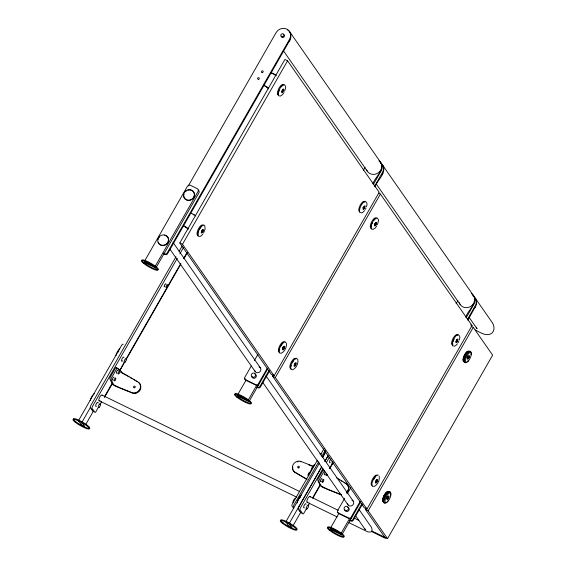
<?xml version="1.0" encoding="UTF-8"?>
<svg xmlns="http://www.w3.org/2000/svg" width="567" height="567" viewBox="0 0 567 567"><rect width="100%" height="100%" fill="white"/><g stroke="black" fill="none" stroke-linecap="round" stroke-linejoin="round"><path stroke-width="0.85" d="M372.186 530.202L371.548 527.452L358.975 509.4M201.788 231.428L201.724 232.272L202.837 231.06L202.901 230.216L202.221 229.89L202.157 230.734L202.837 231.06M282.203 91.011L282.139 91.861L283.252 90.649L283.316 89.806L282.635 89.473L282.572 90.316L283.252 90.649M283.061 349.038L283.124 348.195L284.237 346.99L283.585 348.861L282.387 348.712L283.5 347.5L283.564 346.657L284.237 346.99M295.733 363.497L295.209 363.681L294.564 365.552L295.669 364.347L295.733 363.497L295.06 363.171M363.539 207.784L363.475 208.628L364.588 207.423L364.652 206.579L363.539 207.784L362.866 207.458M374.978 225.142L375.623 223.27L376.148 223.086L376.084 223.93L375.503 224.957L374.298 224.808L375.411 223.604L375.474 222.76M375.964 481.482L375.9 482.326L377.012 481.114L377.076 480.27L376.403 479.944L376.339 480.788L377.012 481.114M387.403 498.832L388.508 497.62L388.572 496.777L386.722 498.499L387.403 498.832L387.459 497.989L386.786 497.656M388.572 496.777L387.899 496.451L387.835 497.294L388.508 497.62M456.378 341.065L456.315 341.908L457.427 340.703L457.491 339.86L456.166 341.398L456.839 341.731M456.818 339.527L456.754 340.37L457.427 340.703M468.314 356.041L468.25 356.884L468.923 357.21L468.342 358.238L467.818 358.422L467.881 357.579L467.201 357.245M468.923 357.21L468.987 356.367L467.662 357.905L468.342 358.238M476.5 304.543L476.507 300.63A8.002 7.378 -34.9 0 0 474.487 297.384M366.488 206.764L367.033 204.382L366.771 202.61M459.327 340.044L459.872 337.663L459.61 335.891M284.613 91.308L285.69 87.609L285.428 85.837M377.452 224.589L378.529 220.889L378.267 219.117M163.7 253.782L165.203 254.512A1.765 1.63 -34.9 0 0 167.556 253.732L290.042 39.86L290.828 37.982L290.836 34.063A8.002 7.378 -34.9 0 0 287.774 30.037M372.888 183.836C375.085 177.273 382.881 171.808 381.548 164.302A8.002 7.378 -34.9 0 0 379.529 161.056M375.014 186.883C377.211 180.313 385.007 174.849 383.675 167.343A8.002 7.378 -34.9 0 0 380.613 163.317M465.727 317.116C467.924 310.553 475.713 305.089 474.381 297.583A8.002 7.378 -34.9 0 0 472.821 294.79M467.853 320.164L476.5 304.55M203.539 233.009L205.098 229.139L204.758 225.546M365.297 209.365L365.956 208.082M458.136 342.652L458.795 341.362M144.748 260.785L187.471 186.196A2.523 2.325 -34.9 0 1 190.377 185.281L197.344 188.698A2.523 2.325 -34.9 0 1 198.067 191.462L154.954 266.731L155.847 268.021L198.96 192.745A2.523 2.325 -34.9 0 0 198.237 189.98M188.279 185.941L276.079 32.624A8.009 7.385 -34.9 0 1 286.76 29.08A8.009 7.385 -34.9 0 1 289.595 39.222L167.109 253.095A1.765 1.63 -34.9 0 1 164.756 253.874L163.253 253.137M155.847 268.021L145.209 262.826L146.08 261.302M179.789 242.952L284.882 59.464L287.582 60.782L379.188 192.305L274.102 375.801L271.395 374.482L179.789 242.952L182.496 244.278L274.102 375.801M78.48 420.686L81.882 422.344L84.674 426.356L81.272 424.697L78.48 420.686L121.586 345.409A2.523 0.872 -64 0 1 123.138 344.204L123.223 344.318M182.496 244.278L287.582 60.782M175.99 256.766L90.819 405.483A1.765 0.61 -64 0 0 90.351 407.553L81.882 422.344M179.066 251.401L182.135 246.035M81.272 424.697L82.576 422.415M177.251 258.368L92.527 406.312A1.765 0.61 -64 0 0 92.052 408.382L94.817 412.351A1.765 0.61 -64 0 0 96.071 411.408L98.24 407.623M179.888 253.768L183.396 247.637M85.95 424.137L93.151 411.557L90.351 407.56M99.969 404.604L101.699 401.578M104.732 396.283L112.089 383.434M124.173 362.341L119.573 371.024M126.363 358.514L180.682 263.676M183.743 258.318L186.812 252.967M104.399 397.545L112.316 383.724M119.353 371.442L124.627 362.228M125.945 359.925L180.908 263.953M183.984 258.58L187.507 252.443M251.344 365.878L244.76 377.374A1.765 1.63 -34.9 0 0 245.383 379.607L255.923 384.752A1.765 1.63 -34.9 0 0 258.276 383.965L267.362 368.096M254.42 360.513L257.928 354.375M363.291 170.412L365.042 167.343M237.842 394.448L246.128 379.989M248.048 400.401L237.41 395.213L238.303 396.496L248.941 401.684L248.048 400.401L256.816 385.092M249.381 400.919L267.943 368.515M373.306 184.537L381.208 170.738A8.009 7.385 -34.9 0 0 378.94 160.915M269.169 370.279L259.948 386.375A1.765 1.63 -34.9 0 1 257.595 387.155M374.532 186.302L382.434 172.503A8.009 7.385 -34.9 0 0 380.166 162.679M269.481 371.144L260.395 387.013A1.765 1.63 -34.9 0 1 258.042 387.8L256.539 387.063M378.395 193.071L380.422 194.063L472.027 325.586L366.934 509.081L364.234 507.763L272.628 376.24L273.507 374.702M366.934 509.081L275.335 377.558L380.422 194.063M317.421 460.163L292.395 503.857A1.765 0.61 -64 0 0 291.927 505.927L293.77 508.578M320.497 454.798L324.005 448.667M318.682 461.765L294.103 504.687A1.765 0.61 -64 0 0 293.628 506.756M321.758 456.4L325.274 450.262M286.243 521.094L319.568 462.906M322.637 457.548L325.706 452.19M289.213 523.518L285.803 521.86L288.596 525.871L292.005 527.53L289.213 523.518L321.659 466.868M324.728 461.51L327.797 456.144M321.609 467.116L298.781 506.976A1.765 0.61 -64 0 0 298.306 509.046L301.077 513.015A1.765 0.61 -64 0 0 301.722 512.873M325.125 460.978L328.194 455.613M288.596 525.871L289.907 523.582M322.871 468.711L300.482 507.805A1.765 0.61 -64 0 0 300.014 509.875L302.778 513.844A1.765 0.61 -64 0 0 304.032 512.901L306.627 508.365M326.386 462.58L329.455 457.215M324.508 470.49L319.419 479.37A1.262 0.432 -64.2 0 0 319.058 480.788M292.877 526.006L300.723 512.306M308.356 505.339L309.66 503.078M312.686 497.783L320.043 484.941M329.498 468.434L332.127 463.841M312.814 498.251L320.724 484.438M329.959 468.314L332.595 463.707M344.623 498.393L337.599 510.654A1.765 1.63 -34.9 0 0 338.223 512.894L348.755 518.032A1.765 1.63 -34.9 0 0 351.108 517.253L360.201 501.377M347.252 493.793L350.767 487.663M456.123 303.692L457.881 300.623M330.681 527.728L338.967 513.27M340.887 533.682L330.249 528.494L331.142 529.776L341.781 534.964L340.887 533.682L349.655 518.373M342.22 534.199L360.775 501.795M466.145 317.818L474.04 304.018A8.009 7.385 -34.9 0 0 472.821 294.968M362.008 503.56L352.787 519.656A1.765 1.63 -34.9 0 1 350.434 520.435M467.371 319.582L475.274 305.783A8.009 7.385 -34.9 0 0 473.006 295.96M362.327 504.424L353.234 520.3A1.765 1.63 -34.9 0 1 350.881 521.08L349.378 520.343M377.076 480.27L375.751 481.808L376.424 482.141M371.257 531.399L385.539 538.374L365.467 509.52L366.346 507.982M473.261 327.343L492.631 355.155L387.537 538.65L368.174 510.839L473.261 327.343L471.234 326.351M283.954 92.598L282.43 94.732L280.112 96.184M376.793 225.879L375.269 228.012L372.951 229.472M202.795 234.178L201.257 235.844L199.697 236.602M364.553 210.534L363.015 212.2L361.455 212.958M457.392 343.815L455.854 345.487L454.295 346.239M281.041 353.369C284.754 351.774 287.108 346.926 286.356 343.021M292.537 369.882C296.25 368.288 298.603 363.44 297.852 359.528M373.88 486.656C377.594 485.061 379.947 480.214 379.195 476.301M283.316 89.806L281.983 91.344L282.664 91.677M202.901 230.216L201.568 231.761L202.249 232.087M283.564 346.657L283.039 346.841L283.713 347.174M387.899 496.451L387.374 496.635L388.048 496.961M370.655 532.044L367.848 531.903L348.946 522.675M308.533 464.692L311.581 465.939M312.764 466.102L300.482 461.276A6.308 5.812 -34.9 0 0 293.21 464.479A6.308 5.812 -34.9 0 0 294.436 471.829L307.101 479.271M270.898 72.526L273.358 73.639A2.651 0.475 29.9 0 1 276.172 75.581L276.299 75.787M190.484 212.937L192.936 214.05A2.651 0.475 29.9 0 1 195.757 215.992M266.192 86.829L268.56 88.906M364.588 207.423L363.915 207.09L363.327 208.117L364 208.443M375.411 223.604L376.084 223.93M374.362 223.965L375.042 224.298M374.822 224.631L375.503 224.957M470.674 324.926L472.027 325.586M475.21 329.994C480.136 332.241 486.543 337.174 491.922 333.148C494.92 330.469 494.381 325.827 492.354 322.729L475.727 298.859M193.106 214.454L194.226 215.12M467.789 356.218L468.462 356.551M185.778 227.239L188.145 229.316M154.954 266.731L144.316 261.543L145.209 262.826M283.5 347.5L284.173 347.833M282.451 347.869L283.124 348.195M282.912 348.528L283.585 348.861M294.996 364.014L295.669 364.347M294.408 365.042L295.088 365.368M272.628 376.24L275.335 377.558M375.878 480.121L376.552 480.455M387.247 498.322L387.927 498.648M365.467 509.52L368.174 510.839M102.067 395.1L299.56 491.476M309.858 496.494L338.301 510.371M354.099 518.082L358.84 520.393M371.35 530.747L387.537 538.65M99.069 400.727L296.569 497.11M307.201 502.305L337.131 516.913M91.726 409.544L92.364 409.856M299.05 510.718L299.688 511.03M263.988 85.362L267.227 87.084A2.651 0.461 29.4 0 1 268.63 88.091M183.573 225.772L186.812 227.502A2.651 0.461 29.4 0 1 188.442 228.756M126.136 375.241L122.741 373.433A2.651 0.475 30.2 0 1 120.523 372.051M127.568 376.027L128.993 376.828M306.01 478.966L294.776 472.311A6.308 5.812 -34.9 0 1 292.941 469.604M336.621 477.839L346.423 483.701A6.308 5.812 -34.9 0 1 346.813 492.199M338.371 479.129L339.789 479.944M130.417 377.636L131.827 378.451M341.192 480.773L342.596 481.61M133.238 379.28L134.641 380.117M343.992 482.46L346.756 484.183A6.308 5.812 -34.9 0 1 346.643 493.184M136.03 380.96L137.42 381.818M274.435 74.561L273.521 74.036A145.081 133.748 -34.9 0 0 271.232 73.008M274.641 74.709L275.023 75.163M93.116 411.522L93.172 411.578A1.765 0.61 -64 0 0 93.761 411.38M290.056 32.291L380.769 162.531M382.895 165.571L473.608 295.811M283.571 50.973L367.225 171.085M376.41 184.254L460.064 304.366M469.611 318.073L477.038 328.74L476.273 327.202M173.162 242.619L260.345 367.799M266.001 375.9L353.184 501.079M170.057 249.367L255.228 371.654M262.897 382.654L348.06 504.935M355.495 515.601L365.417 529.854L364.964 528.933M321.787 486.337L328.095 489.427L340.384 494.247A6.308 5.812 -34.9 0 0 341.058 494.381M121.161 372.044L138.468 382.201A6.308 5.812 -34.9 0 1 139.695 389.55A6.308 5.812 -34.9 0 1 132.423 392.754L120.14 387.934L113.882 384.894A145.081 50.009 -64 0 1 111.097 379.288A1.262 0.425 -64 0 1 111.472 377.87L116.554 368.982A1.262 0.439 -64.1 0 1 117.412 368.267M291.473 368.174A5.55 1.914 -64 0 1 290.58 363.709A5.55 1.914 -64 0 1 295.294 358.422M371.243 228.019A5.55 1.914 -64 0 1 371.272 222.633A5.55 1.914 -64 0 1 375.708 218.012M452.586 344.793A5.55 1.914 -64 0 1 452.608 339.406A5.55 1.914 -64 0 1 457.052 334.785M372.172 485.203A5.55 1.914 -64 0 1 372.505 479.158A5.55 1.914 -64 0 1 376.977 475.621M140.354 386.793A5.55 5.117 -34.9 0 1 140.347 388.161M139.971 389.508A5.55 5.117 -34.9 0 1 138.249 391.783M137.023 392.548A5.55 5.117 -34.9 0 1 135.655 392.995M278.404 94.739A5.55 1.914 -64 0 1 277.717 91.308L278.744 88.693A5.55 1.914 -64 0 1 282.869 84.731M197.989 235.149A5.55 1.914 -64 0 1 198.33 229.103A5.55 1.914 -64 0 1 202.795 225.567M359.747 211.505A5.55 1.914 -64 0 1 359.776 206.119A5.55 1.914 -64 0 1 364.212 201.505M279.333 351.923A5.55 1.914 -64 0 1 279.666 345.877A5.55 1.914 -64 0 1 284.138 342.34M347.883 491.008A5.55 5.117 -34.9 0 1 347.167 492.241M464.245 359.336A5.55 1.914 -64 0 1 465.011 356.813M465.62 355.502A5.55 1.914 -64 0 1 467.109 353.227M468.604 351.894A5.55 1.914 -64 0 1 469.221 351.71M333.672 462.8A2.268 0.78 -64 0 1 332.184 463.87A2.268 0.78 -64 0 1 332.588 461.524M304.366 507.734A2.268 0.78 -64 0 1 304.139 505.495A2.268 0.78 -64 0 1 306.074 504.191M330.185 462.608A2.268 0.78 -64 0 1 329.562 461.595A2.268 0.78 -64 0 1 330.944 458.951M307.924 502.05A3.204 1.106 -64 0 1 307.442 499.123A3.204 1.106 -64 0 1 310.227 497.018M327.308 474.423A1.637 0.567 -64 0 1 326.004 475.387A1.637 0.567 -64 0 1 326.826 473.048M325.167 474.267A1.637 0.567 -64 0 1 324.267 474.189A1.637 0.567 -64 0 1 325.352 471.971M321.624 486.621A145.074 50.123 -63.8 0 1 318.796 481.199M323.707 469.249A1.262 0.432 -64 0 0 323.225 469.866L318.144 478.746A1.262 0.439 -63.8 0 0 317.775 480.171A145.081 50.009 -64 0 0 319.958 484.799L321.149 486.344A2.651 0.461 29.4 0 0 323.388 487.691L340.717 494.729A6.308 5.812 -34.9 0 0 341.391 494.856M475.713 306.435A8.009 7.385 -34.9 0 1 474.473 308.094M468.314 360.414A6.308 2.176 -64 0 1 464.38 361.115A6.308 2.176 -64 0 1 468.392 352.348A6.308 2.176 -64 0 1 470.936 354.694M465.153 362.441A6.308 2.176 -64 0 1 465.337 355.488A6.308 2.176 -64 0 1 470.468 352.086M321.227 481.142A1.637 0.567 -64 0 1 320.334 481.085A1.637 0.567 -64 0 1 321.354 478.895A1.637 0.567 -64 0 1 322.07 479.335M386.155 502.723A6.308 2.176 -64 0 1 384.178 499.881A6.308 2.176 -64 0 1 388.544 492.269A6.308 2.176 -64 0 1 390.514 495.104M387.899 500.824A6.308 2.176 -64 0 1 387.013 501.923M384.738 502.851A6.308 2.176 -64 0 1 384.922 495.898A6.308 2.176 -64 0 1 390.053 492.496M383.831 499.747A5.55 1.914 -64 0 1 384.121 498.535M283.259 34.396A1.637 1.51 -34.9 0 1 284.414 36.075A1.637 1.51 -34.9 0 1 282.699 37.479A1.637 1.51 -34.9 0 1 281.239 36.04M290.042 39.86A8.009 7.385 -34.9 0 1 288.801 41.519M259.105 366.884A3.204 2.955 -34.9 0 1 259.58 372.072A3.204 2.955 -34.9 0 1 254.675 370.223M278.475 94.009A5.55 1.914 -64 0 1 278.532 93.009M278.78 91.826A5.55 1.914 -64 0 1 279.219 90.529M281.267 86.864A5.55 1.914 -64 0 1 283.422 85.163M266.256 86.73A145.074 133.642 -34.3 0 1 264.038 85.567M279.474 95.873A6.308 2.176 -64 0 1 279.659 88.92A6.308 2.176 -64 0 1 284.79 85.525M279.453 350.193A5.55 1.914 -64 0 1 279.708 349.01M280.736 346.394A5.55 1.914 -64 0 1 282.196 344.049M282.968 343.184A5.55 1.914 -64 0 1 283.706 342.603M280.403 353.057A6.308 2.176 -64 0 1 280.587 346.104A6.308 2.176 -64 0 1 285.718 342.709M364.12 202.185A5.55 1.914 -64 0 1 364.765 201.93M360.818 212.646A6.308 2.176 -64 0 1 361.002 205.693A6.308 2.176 -64 0 1 366.133 202.299M198.209 235.156A5.55 1.914 -64 0 1 198.117 233.427M198.365 232.236A5.55 1.914 -64 0 1 198.804 230.946M199.393 229.628A5.55 1.914 -64 0 1 201.632 226.41M202.362 225.829A5.55 1.914 -64 0 1 203.007 225.574M254.76 374.022A2.268 2.091 -34.9 0 1 256.284 376.403A2.268 2.091 -34.9 0 1 253.86 378.274A2.268 2.091 -34.9 0 1 251.904 376.219M245.036 378.43A1.765 1.63 -34.9 0 0 245.83 380.251L256.369 385.39A1.765 1.63 -34.9 0 0 258.722 384.61M380.755 170.107A8.009 7.385 -34.9 0 1 373.299 174.402A8.009 7.385 -34.9 0 1 366.651 169.93M185.841 227.147A145.074 133.642 -34.3 0 1 183.623 225.985M199.06 236.29A6.308 2.176 -64 0 1 198.882 230.074A6.308 2.176 -64 0 1 204.12 225.234M122.642 360.761A2.268 0.78 -64 0 1 121.536 360.619A2.268 0.78 -64 0 1 122.663 357.82A2.268 0.78 -64 0 1 123.96 357.479M96.44 406.22A2.268 0.78 -64 0 1 95.738 405.277A2.268 0.78 -64 0 1 97.163 402.577A2.268 0.78 -64 0 1 98.112 403.045M116.136 367.643A1.262 0.439 -64.1 0 0 115.278 368.359L110.189 377.246A1.262 0.432 -64 0 0 109.821 378.664A145.081 50.009 -64 0 0 112.004 383.292L112.606 384.27A2.651 0.468 29.7 0 0 115.427 386.198L132.756 393.236A6.308 5.812 -34.9 0 0 140.028 390.032A6.308 5.812 -34.9 0 0 138.802 382.682M116.178 367.558A145.081 50.045 -63.8 0 1 116.922 368.125M117.291 368.422A145.081 50.045 -63.8 0 1 118.694 369.727M119.027 370.081A145.081 50.045 -63.8 0 1 119.361 370.442M319.986 454.117A2.268 0.78 -64 0 1 321.291 453.891M293.458 502.667A2.268 0.78 -64 0 1 293.5 500.3A2.268 0.78 -64 0 1 295.357 498.719M100.104 400.451A3.204 1.106 -64 0 1 99.36 397.899A3.204 1.106 -64 0 1 102.23 395.39M164.756 286.64A1.637 0.567 -64 0 1 164.224 286.023A1.637 0.567 -64 0 1 165.231 284.053A1.637 0.567 -64 0 1 165.947 284.329M113.067 379.862A1.637 0.567 -64 0 1 112.613 378.671A1.637 0.567 -64 0 1 114.102 377.275M117.008 372.994A1.637 0.567 -64 0 1 116.313 372.661A1.637 0.567 -64 0 1 117.22 370.648A1.637 0.567 -64 0 1 118.071 370.627M117.489 368.125A145.074 50.165 -63.5 0 1 121.381 371.647M312.19 468.711A1.637 0.567 -64 0 1 312.247 467.066A1.637 0.567 -64 0 1 313.551 465.769M292.792 468.952A6.308 5.812 -34.9 0 1 292.82 466.917M297.363 461.892A6.308 5.812 -34.9 0 1 298.051 461.708M300.141 461.63A6.308 5.812 -34.9 0 1 300.815 461.758M308.654 475.366A1.637 0.567 -64 0 1 308.016 474.855A1.637 0.567 -64 0 1 309.086 472.8A1.637 0.567 -64 0 1 309.724 473.31M308.413 475.6A1.262 0.432 -64 0 1 308.781 474.182L313.87 465.294A1.262 0.439 -64.1 0 1 314.728 464.579M308.887 475.741A145.074 49.882 -64.2 0 1 308.682 475.181M347.599 507.302A2.268 2.091 -34.9 0 1 349.123 509.683A2.268 2.091 -34.9 0 1 346.699 511.554A2.268 2.091 -34.9 0 1 344.743 509.506M471.326 293.564A8.002 7.378 -34.9 0 1 472.368 294.337M337.826 512.362A1.765 1.63 -34.9 0 0 338.669 513.532L349.201 518.67A1.765 1.63 -34.9 0 0 351.561 517.891M473.594 303.388A8.009 7.385 -34.9 0 1 465.798 307.668A8.009 7.385 -34.9 0 1 459.284 302.594M382.881 173.148A8.009 7.385 -34.9 0 1 381.641 174.799M351.944 500.165A3.204 2.955 -34.9 0 1 352.412 505.353A3.204 2.955 -34.9 0 1 347.507 503.503M371.796 228.451A5.55 1.914 -64 0 1 371.456 228.026M371.364 226.297A5.55 1.914 -64 0 1 371.619 225.106M372.058 223.816A5.55 1.914 -64 0 1 372.647 222.498M374.107 220.152A5.55 1.914 -64 0 1 376.261 218.444M372.313 229.16A6.308 2.176 -64 0 1 372.498 222.207A6.308 2.176 -64 0 1 377.629 218.805M373.568 479.682A5.55 1.914 -64 0 1 375.808 476.464M373.242 486.344A6.308 2.176 -64 0 1 373.065 480.129A6.308 2.176 -64 0 1 378.295 475.288M452.799 344.793A5.55 1.914 -64 0 1 452.707 343.063M452.962 341.88A5.55 1.914 -64 0 1 453.983 339.264M456.959 335.473A5.55 1.914 -64 0 1 457.604 335.217M453.657 345.927A6.308 2.176 -64 0 1 453.841 338.974A6.308 2.176 -64 0 1 458.972 335.579M290.949 366.707A5.55 1.914 -64 0 1 291.204 365.524M292.232 362.908A5.55 1.914 -64 0 1 293.692 360.562M295.201 359.109A5.55 1.914 -64 0 1 295.846 358.854M291.899 369.571A6.308 2.176 -64 0 1 292.083 362.618A6.308 2.176 -64 0 1 297.214 359.216M297.236 502.908A5.55 1.914 -64 0 1 301.29 495.111M323.247 456.811A5.55 1.914 -64 0 1 324.111 454.238L324.778 452.92A5.55 1.914 -64 0 1 325.501 451.764M299.652 498.216A5.55 1.914 -64 0 1 300.397 497.061M164.593 235.149A5.55 5.117 -34.9 0 1 167.145 243.704A5.55 5.117 -34.9 0 1 158.058 242.144M158.023 239.43A5.55 5.117 -34.9 0 1 159.391 236.956M187.854 190.172A5.55 5.117 -34.9 0 1 194.524 194.46A5.55 5.117 -34.9 0 1 188.513 200.442A5.55 5.117 -34.9 0 1 183.935 194.077M185.395 191.653A5.55 5.117 -34.9 0 1 186.536 190.767M90.103 400.6A5.55 1.914 -64 0 1 94.646 393.569M115.916 355.637A5.55 1.914 -64 0 1 116.788 353.064L117.447 351.746A5.55 1.914 -64 0 1 119.715 348.875M118.078 352.079A5.55 1.914 -64 0 1 118.815 350.902M184.339 192.546L183.779 193.815A5.55 5.117 -34.9 0 0 186.132 199.627A5.55 5.117 -34.9 0 0 192.688 198.471L193.588 197.316A5.55 5.117 -34.9 0 0 191.781 190.257A5.55 5.117 -34.9 0 0 184.353 192.525L184.353 192.525M258.446 79.345L258.226 79.33A0.886 0.815 -34.9 0 1 257.794 78.019A0.886 0.815 -34.9 0 1 259.232 78.097A0.886 0.815 -34.9 0 1 258.446 79.345M261.94 72.406L261.763 72.293A0.886 0.815 -34.9 0 1 262.082 70.889A0.886 0.815 -34.9 0 1 263.23 71.669A0.886 0.815 -34.9 0 1 261.94 72.406M464.543 354.977A5.55 1.914 -64 0 0 463.948 361.307A5.55 1.914 -64 0 1 464.557 354.985A5.55 1.914 -64 0 1 468.937 351.852A5.55 1.914 -64 0 0 464.543 354.977M383.802 496.04A5.55 1.914 -64 0 0 383.533 501.717A5.55 1.914 -64 0 1 383.824 496.047A5.55 1.914 -64 0 1 388.204 491.759A5.55 1.914 -64 0 0 383.824 496.047M307.229 508.719A2.268 0.78 -64 0 0 308.554 505.154A2.268 0.78 -64 0 0 306.463 507.281A2.268 0.78 -64 0 0 307.229 508.719M468.108 361.292A5.55 1.914 -64 0 0 471.113 352.653A5.55 1.914 -64 0 0 465.982 358.238A5.55 1.914 -64 0 0 468.108 361.292M468.292 358.812A2.02 0.695 -64 0 0 469.391 355.672A2.02 0.695 -64 0 0 467.52 357.699A2.02 0.695 -64 0 0 468.292 358.812M322.928 481.971A1.637 0.567 -64 0 0 323.672 479.484A1.637 0.567 -64 0 0 322.148 481.348A1.637 0.567 -64 0 0 322.928 481.971M387.693 501.703A5.55 1.914 -64 0 0 390.698 493.063A5.55 1.914 -64 0 0 385.567 498.648A5.55 1.914 -64 0 0 387.693 501.703M387.878 499.222A2.02 0.695 -64 0 0 388.976 496.082A2.02 0.695 -64 0 0 387.105 498.109A2.02 0.695 -64 0 0 387.878 499.222M253.378 377.31A2.268 2.091 -34.9 0 0 255.398 374A2.268 2.091 -34.9 0 0 251.564 374.17A2.268 2.091 -34.9 0 0 253.378 377.31M282.387 36.834A1.637 1.51 -34.9 0 0 283.776 34.403A1.637 1.51 -34.9 0 0 281.012 34.608A1.637 1.51 -34.9 0 0 282.387 36.834M282.621 92.251A2.02 0.695 -64 0 0 283.713 89.111A2.02 0.695 -64 0 0 281.842 91.138A2.02 0.695 -64 0 0 282.621 92.251M283.543 349.435A2.02 0.695 -64 0 0 284.641 346.288A2.02 0.695 -64 0 0 282.77 348.322A2.02 0.695 -64 0 0 283.543 349.435M363.957 209.017A2.02 0.695 -64 0 0 365.056 205.878A2.02 0.695 -64 0 0 363.185 207.912A2.02 0.695 -64 0 0 363.957 209.017M202.206 232.661A2.02 0.695 -64 0 0 203.298 229.522A2.02 0.695 -64 0 0 201.427 231.549A2.02 0.695 -64 0 0 202.206 232.661M125.194 362.001A2.268 0.78 -64 0 0 126.42 358.472A2.268 0.78 -64 0 0 124.322 360.754A2.268 0.78 -64 0 0 125.194 362.001M99.303 407.191A2.268 0.78 -64 0 0 100.579 403.64A2.268 0.78 -64 0 0 98.488 405.844A2.268 0.78 -64 0 0 99.303 407.191M166.684 287.263A1.637 0.567 -64 0 0 167.577 284.712A1.637 0.567 -64 0 0 166.06 286.363A1.637 0.567 -64 0 0 166.684 287.263M115.002 380.443A1.637 0.567 -64 0 0 115.711 377.976A1.637 0.567 -64 0 0 114.187 379.883A1.637 0.567 -64 0 0 115.002 380.443M118.935 373.568A1.637 0.567 -64 0 0 119.63 371.109A1.637 0.567 -64 0 0 118.106 373.036A1.637 0.567 -64 0 0 118.935 373.568M134.372 387.793A0.886 0.815 -34.9 0 0 135.116 386.481A0.886 0.815 -34.9 0 0 133.628 386.595A0.886 0.815 -34.9 0 0 134.372 387.793M298.533 467.91A0.886 0.815 -34.9 0 0 299.277 466.606A0.886 0.815 -34.9 0 0 297.788 466.712A0.886 0.815 -34.9 0 0 298.533 467.91M346.217 510.598A2.268 2.091 -34.9 0 0 348.237 507.288A2.268 2.091 -34.9 0 0 344.403 507.451A2.268 2.091 -34.9 0 0 346.217 510.598M375.453 225.531A2.02 0.695 -64 0 0 376.552 222.392A2.02 0.695 -64 0 0 374.681 224.419A2.02 0.695 -64 0 0 375.453 225.531M376.382 482.715A2.02 0.695 -64 0 0 377.48 479.576A2.02 0.695 -64 0 0 375.609 481.603A2.02 0.695 -64 0 0 376.382 482.715M456.796 342.305A2.02 0.695 -64 0 0 457.895 339.158A2.02 0.695 -64 0 0 456.024 341.192A2.02 0.695 -64 0 0 456.796 342.305M295.038 365.942A2.02 0.695 -64 0 0 296.137 362.802A2.02 0.695 -64 0 0 294.266 364.829A2.02 0.695 -64 0 0 295.038 365.942M282.607 523.419A9.462 1.673 29.8 0 0 296.47 530.223A9.462 1.673 29.8 0 0 286.533 522.377A9.462 1.673 29.8 0 0 282.607 523.419M282.976 522.774A9.462 1.673 29.8 0 0 296.839 529.578A9.462 1.673 29.8 0 0 286.902 521.732A9.462 1.673 29.8 0 0 282.976 522.774M329.71 530.457A9.462 1.673 29.8 0 0 343.581 537.261A9.462 1.673 29.8 0 0 333.644 529.415A9.462 1.673 29.8 0 0 329.71 530.457M330.086 529.812A9.462 1.673 29.8 0 0 343.949 536.616A9.462 1.673 29.8 0 0 334.013 528.77A9.462 1.673 29.8 0 0 330.086 529.812M236.878 397.176A9.462 1.673 29.8 0 0 250.742 403.98A9.462 1.673 29.8 0 0 240.805 396.127A9.462 1.673 29.8 0 0 236.878 397.176M237.247 396.524A9.462 1.673 29.8 0 0 251.11 403.335A9.462 1.673 29.8 0 0 241.173 395.483A9.462 1.673 29.8 0 0 237.247 396.524M163.176 245.327A5.55 5.117 -34.9 0 0 167.747 237.063A5.55 5.117 -34.9 0 0 158.377 237.878A5.55 5.117 -34.9 0 0 163.176 245.327M143.777 263.506A9.462 1.673 29.8 0 0 157.647 270.31A9.462 1.673 29.8 0 0 147.703 262.464A9.462 1.673 29.8 0 0 143.777 263.506M144.153 262.861A9.462 1.673 29.8 0 0 158.016 269.665A9.462 1.673 29.8 0 0 148.079 261.819A9.462 1.673 29.8 0 0 144.153 262.861M75.276 422.245A9.462 1.673 29.8 0 0 89.139 429.049A9.462 1.673 29.8 0 0 79.203 421.203A9.462 1.673 29.8 0 0 75.276 422.245M75.645 421.6A9.462 1.673 29.8 0 0 89.515 428.404A9.462 1.673 29.8 0 0 79.571 420.558A9.462 1.673 29.8 0 0 75.645 421.6"/></g></svg>
